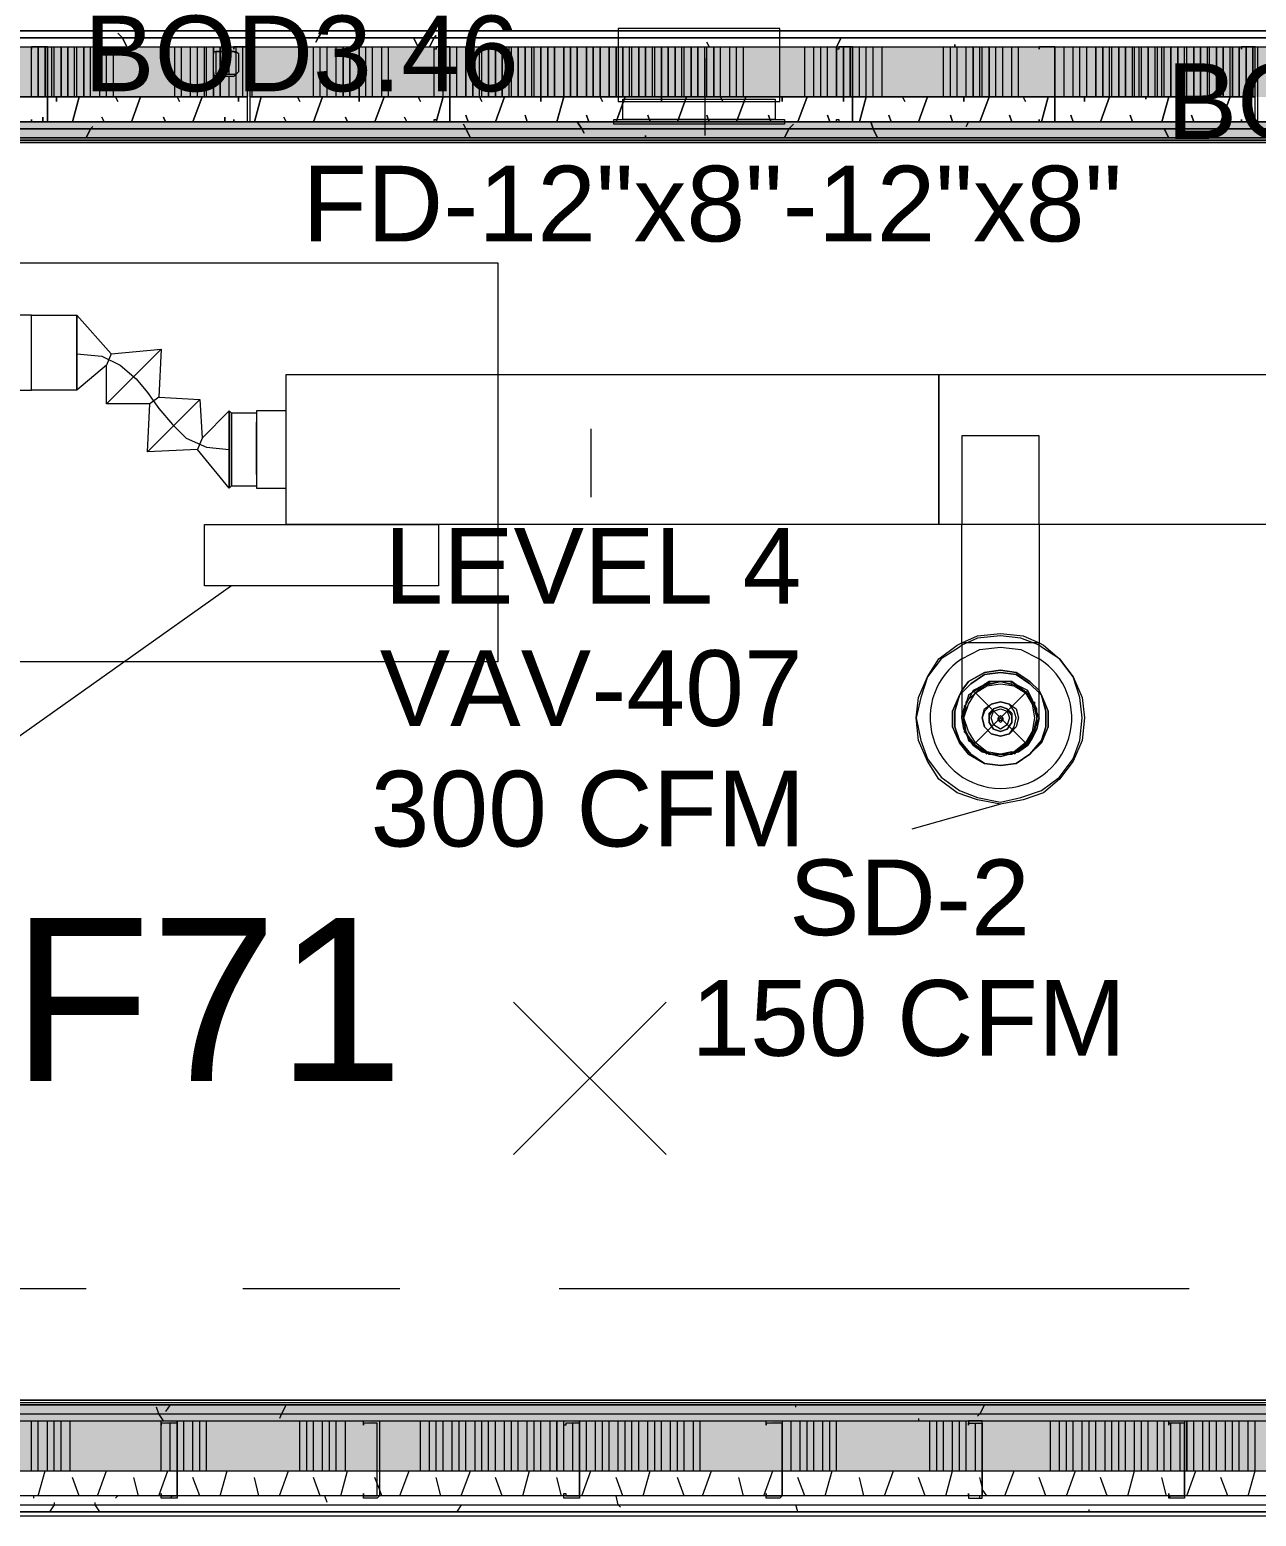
# Model space of a CAD drawing. Header units: metres. Extents: x 98 to 337, y -7 to 53.
# Drawn here: x 108.844 to 111.314, y 25.392 to 28.386 of the extents above; entities that cross this region are included whole.
import ezdxf

# ---------------------------------------------------------------- set-up
doc = ezdxf.new("R2010")
doc.units = ezdxf.units.M
doc.layers.add('HVAC - Ductos', color=5, linetype='Continuous', lineweight=0)
doc.layers.add('PDF_Text', color=7, linetype='Continuous', lineweight=0)
doc.layers.add('PDF_Geometry', color=7, linetype='Continuous', lineweight=0, true_color=0xaaaaaa)
doc.layers.add('PDF_Solid Fills', color=7, linetype='Continuous', lineweight=0, true_color=0xffffff)
doc.styles.add('PDF Arial-BoldMT-Identity-H', font='arial.ttf')
doc.styles.add('PDF Helvetica', font='')
doc.styles.get('PDF Helvetica').set_extended_font_data('Helvetica')

msp = doc.modelspace()

# ---------------------------------------------------------------- hatches: boundary and pattern name
at = {"layer": 'PDF_Solid Fills', "lineweight": 0, "transparency": 33554559}
for points in [[(107.1932, 28.2508), (115.2707, 28.2508), (115.2707, 28.3516), (107.1932, 28.3516)], [(107.1932, 28.2508), (115.2707, 28.2508), (115.2707, 28.3516), (107.1932, 28.3516)], [(111.5733, 25.5843), (111.5458, 25.5797), (111.5458, 25.5843), (110.3546, 25.5843), (110.3271, 25.5797), (110.3271, 25.5843), (109.9514, 25.5843), (109.9239, 25.5797), (109.9239, 25.5843), (109.5436, 25.5843), (109.5162, 25.5797), (109.5162, 25.5843), (109.1405, 25.5843), (109.1084, 25.5797), (109.1084, 25.5843), (108.3204, 25.5843), (108.2974, 25.5797), (108.2974, 25.5843), (107.9217, 25.5843), (107.8942, 25.5797), (107.8942, 25.5843), (107.184, 25.5843), (107.184, 25.4835), (112.3156, 25.4835), (112.3156, 25.5477), (112.2514, 25.5523), (112.3247, 25.5523), (112.3247, 25.4835), (113.3144, 25.4835), (113.3144, 25.5523), (113.3831, 25.5523), (113.319, 25.5477), (113.319, 25.4835), (115.2204, 25.4835), (115.2204, 25.5843), (113.1311, 25.5843), (113.1036, 25.5797), (113.1036, 25.5843), (112.7279, 25.5843), (112.6958, 25.5797), (112.6958, 25.5843)]]:
    msp.add_hatch(color=256, dxfattribs=at).paths.add_polyline_path(points)
h = msp.add_hatch(color=256, dxfattribs=at)
h.paths.add_polyline_path([(109.2183, 28.2967), (109.255, 28.2921), (109.255, 28.2967)])
h.paths.add_polyline_path([(109.2137, 28.3013), (109.2183, 28.3379), (109.2137, 28.3379)])
h.paths.add_polyline_path([(109.2596, 28.3013), (109.2641, 28.3375), (109.2641, 28.3379), (109.2596, 28.3379)])
h = msp.add_hatch(color=256, dxfattribs=at)
h.paths.add_polyline_path([(107.065, 28.1684), (107.065, 28.1867), (107.0283, 28.1867), (107.0283, 28.1684)])
h.paths.add_polyline_path([(107.2482, 28.1867), (107.2482, 28.1684), (115.1012, 28.1684), (115.1012, 28.1867)])
h = msp.add_hatch(color=256, dxfattribs=at)
h.paths.add_polyline_path([(107.0787, 28.1867), (107.0787, 28.2004), (107.042, 28.2004), (107.042, 28.1867)])
h.paths.add_polyline_path([(107.2344, 28.1867), (115.1196, 28.1867), (115.1196, 28.2004), (107.2344, 28.2004)])
h = msp.add_hatch(color=256, dxfattribs=at)
h.paths.add_polyline_path([(114.2261, 25.5981), (114.2261, 25.6164), (107.2482, 25.6164), (107.2482, 25.5981)])
h.paths.add_polyline_path([(114.3682, 25.5981), (115.1012, 25.5981), (115.1012, 25.6164), (114.3682, 25.6164)])
h = msp.add_hatch(color=256, dxfattribs=at)
h.paths.add_polyline_path([(114.2399, 25.5843), (114.2399, 25.5981), (107.2344, 25.5981), (107.2344, 25.5843)])
h.paths.add_polyline_path([(114.3682, 25.5981), (114.3682, 25.5843), (115.1195, 25.5843), (115.1195, 25.5981)])

# ---------------------------------------------------------------- linework, layer by layer
at = {"layer": 'HVAC - Ductos', "lineweight": 0}
for points in [[(109.0076, 27.7331), (109.1084, 27.7423), (108.9984, 27.6323), (108.9984, 27.7102), (108.9388, 27.6598), (108.8472, 27.6598), (108.8472, 27.669), (108.8472, 27.6827), (108.8472, 27.6964), (108.8472, 27.7148), (108.8472, 27.7331), (108.8472, 27.7561), (108.8472, 27.7743), (108.8472, 27.7881), (108.8472, 27.8018), (108.8472, 27.8064), (108.8472, 27.811), (108.7464, 27.811)], [(108.7464, 27.6598), (108.8472, 27.6598), (108.8472, 27.669), (108.8472, 27.6827), (108.8472, 27.6964), (108.8472, 27.7148), (108.8472, 27.7331), (108.8472, 27.7561), (108.8472, 27.7743), (108.8472, 27.7881), (108.8472, 27.8018), (108.8472, 27.8064), (108.8472, 27.811), (108.9388, 27.811), (109.0076, 27.7331), (108.9984, 27.7102)], [(108.9388, 27.7331), (108.9893, 27.7285), (109.0259, 27.7102), (109.058, 27.6827), (109.0809, 27.6552), (109.1038, 27.6232), (109.1313, 27.5911), (109.1588, 27.5636), (109.2, 27.5453), (109.2458, 27.5407)], [(109.1038, 27.646), (109.1863, 27.6415), (109.0809, 27.5361), (109.0855, 27.6323), (108.9984, 27.6323), (109.1084, 27.7423), (109.1038, 27.646), (109.0855, 27.6323)], [(109.1909, 27.5636), (109.2458, 27.6186), (109.2458, 27.4628), (109.1817, 27.5407), (109.0809, 27.5361), (109.1863, 27.6415), (109.1909, 27.5636), (109.1817, 27.5407)], [(109.3604, 27.6186), (109.3008, 27.6186), (109.3008, 27.614), (109.2504, 27.614), (109.2458, 27.6186), (109.2458, 27.6094), (109.2458, 27.5956), (109.2458, 27.5682), (109.2458, 27.5407), (109.2458, 27.5132), (109.2458, 27.4857), (109.2458, 27.472), (109.2458, 27.4628), (109.2458, 27.472), (109.2458, 27.4857), (109.2458, 27.5132), (109.2458, 27.5407), (109.2458, 27.5682), (109.2458, 27.5956), (109.2458, 27.6094), (109.2458, 27.6186)], [(109.2458, 27.4628), (109.2504, 27.4674), (109.2504, 27.472), (109.2504, 27.4903), (109.2504, 27.5132), (109.2504, 27.5407), (109.2504, 27.5682), (109.2504, 27.5956), (109.2504, 27.6094), (109.2504, 27.614), (109.2504, 27.6094), (109.2504, 27.5956), (109.2504, 27.5682), (109.2504, 27.5407), (109.2504, 27.5132), (109.2504, 27.4903), (109.2504, 27.472), (109.2504, 27.4674), (109.3008, 27.4674)], [(109.3008, 27.6186), (109.3008, 27.614), (109.3008, 27.6048), (109.3008, 27.5956), (109.3008, 27.5774), (109.3008, 27.559), (109.3008, 27.5407), (109.3008, 27.5224), (109.3008, 27.504), (109.3008, 27.4857), (109.3008, 27.4766), (109.3008, 27.4674), (109.3008, 27.4628), (109.3604, 27.4628), (109.3604, 27.4674), (109.3604, 27.4766), (109.3604, 27.4857), (109.3604, 27.504), (109.3604, 27.5224), (109.3604, 27.5407), (109.3604, 27.559), (109.3604, 27.5728), (109.3604, 27.5865), (109.3604, 27.6002), (109.3604, 27.6094), (109.3604, 27.614)], [(109.3008, 27.4903), (109.3008, 27.504), (109.3008, 27.5224), (109.3008, 27.5407), (109.3008, 27.559), (109.3008, 27.5774), (109.3008, 27.5956)], [(110.8769, 27.3895), (110.8769, 27.5682), (110.8723, 27.5682), (110.8631, 27.5682), (110.854, 27.5682), (110.8357, 27.5682), (110.8173, 27.5682), (110.799, 27.5682), (110.7807, 27.5682), (110.7624, 27.5682), (110.7441, 27.5682), (110.7349, 27.5682), (110.7257, 27.5682), (110.7211, 27.5682), (110.7211, 27.3895)], [(110.8769, 27.3895), (110.8769, 27.1512), (110.8861, 27.1466), (110.9181, 27.1192), (110.9456, 27.0825), (110.9639, 27.0413), (110.9685, 27), (110.9639, 26.9542), (110.9456, 26.913), (110.9181, 26.8763), (110.8861, 26.8489), (110.8449, 26.8351), (110.799, 26.8259), (110.7532, 26.8351), (110.712, 26.8489), (110.6753, 26.8763), (110.6524, 26.913), (110.6341, 26.9542), (110.6295, 27), (110.6341, 27.0413), (110.6524, 27.0825), (110.6753, 27.1192), (110.712, 27.1466), (110.7211, 27.1512), (110.7211, 27.3895)], [(110.7211, 27.1512), (110.7532, 27.165), (110.799, 27.1696), (110.8449, 27.165), (110.8769, 27.1512)], [(110.8769, 27.1466), (110.8403, 27.1604), (110.799, 27.165), (110.7532, 27.1604), (110.7211, 27.1466)], [(110.7211, 27.1466), (110.7166, 27.1421), (110.6799, 27.1192), (110.6524, 27.0825), (110.6387, 27.0413), (110.6295, 27), (110.6387, 26.9542), (110.6524, 26.9176), (110.6799, 26.8809), (110.7166, 26.8534), (110.7532, 26.8397), (110.799, 26.8305), (110.8403, 26.8397), (110.8815, 26.8534), (110.9181, 26.8809), (110.9456, 26.9176), (110.9593, 26.9542), (110.9639, 27), (110.9593, 27.0413), (110.9456, 27.0825), (110.9181, 27.1192), (110.8815, 27.1421), (110.8769, 27.1466)], [(110.8769, 27.1512), (110.8723, 27.1512), (110.8631, 27.1512), (110.854, 27.1512), (110.8357, 27.1512), (110.8173, 27.1512), (110.799, 27.1512), (110.7807, 27.1512), (110.7624, 27.1512), (110.7441, 27.1512), (110.7349, 27.1512), (110.7257, 27.1512), (110.7211, 27.1512), (110.7211, 27.11), (110.7211, 27.0688), (110.7211, 27.0367), (110.7211, 27.0138), (110.7211, 27), (110.7211, 27.0046), (110.7211, 27), (110.7257, 26.9771), (110.7349, 26.9588), (110.7441, 26.9451), (110.7624, 26.9314), (110.7807, 26.9268), (110.799, 26.9222), (110.8173, 26.9268), (110.8357, 26.9314), (110.854, 26.9451), (110.8631, 26.9588), (110.8723, 26.9771), (110.8769, 27), (110.8723, 27.0046), (110.8769, 27), (110.8723, 26.9771), (110.8631, 26.9588), (110.854, 26.9451), (110.8357, 26.9314), (110.8173, 26.9268), (110.799, 26.9222), (110.7807, 26.9268), (110.7624, 26.9314), (110.7441, 26.9451), (110.7349, 26.9588), (110.7257, 26.9771), (110.7211, 27)], [(110.8769, 27), (110.8769, 27.0046), (110.8769, 27.023), (110.8769, 27.055), (110.8769, 27.0917), (110.8769, 27.1329), (110.8769, 27.1512), (110.8723, 27.1512), (110.8631, 27.1512), (110.854, 27.1512), (110.8357, 27.1512), (110.8173, 27.1512), (110.799, 27.1512), (110.7807, 27.1512), (110.7624, 27.1512), (110.7441, 27.1512), (110.7349, 27.1512), (110.7257, 27.1512), (110.7211, 27.1512)], [(110.7211, 27.1192), (110.7578, 27.1375), (110.799, 27.1421), (110.8403, 27.1375), (110.8769, 27.1192)], [(110.8723, 27.0046), (110.8723, 27.0184), (110.8631, 27.0367), (110.854, 27.055), (110.8357, 27.0642), (110.8173, 27.0734), (110.799, 27.0734), (110.7807, 27.0734), (110.7624, 27.0642), (110.7441, 27.055), (110.7349, 27.0367), (110.7257, 27.0184), (110.7211, 27.0046)], [(110.7669, 27.0688), (110.7715, 27.0688), (110.799, 27.0734), (110.8219, 27.0688)], [(110.8265, 27.0688), (110.8311, 27.0688)], [(110.7257, 27.023), (110.7303, 27.0276), (110.7303, 27.0321), (110.7486, 27.0504), (110.7669, 27.0642)], [(110.7441, 27.055), (110.854, 26.9451)], [(110.854, 27.055), (110.7441, 26.9451)], [(110.8311, 27.0642), (110.8494, 27.0504), (110.8631, 27.0321)], [(110.7303, 26.9726), (110.7257, 27), (110.7303, 27.023)], [(110.8677, 27.0321), (110.8677, 27.0276), (110.8677, 27.023), (110.8723, 27), (110.8677, 26.9726)], [(110.7303, 26.968), (110.7257, 26.9726)], [(110.7669, 26.9314), (110.7486, 26.9451), (110.7303, 26.968)], [(110.8631, 26.968), (110.8494, 26.9451), (110.8311, 26.9314)], [(110.8677, 26.9726), (110.8677, 26.968)], [(110.7715, 26.9268), (110.7669, 26.9314)], [(110.8219, 26.9314), (110.799, 26.9268), (110.7715, 26.9314)], [(110.8311, 26.9314), (110.8265, 26.9268)], [(110.799, 26.8259), (110.6204, 26.7755)]]:
    msp.add_lwpolyline(points, dxfattribs=at)
for points in [[(108.9388, 27.811), (108.9388, 27.8064), (108.9388, 27.8018), (108.9388, 27.7881), (108.9388, 27.7743), (108.9388, 27.7561), (108.9388, 27.7331), (108.9388, 27.7148), (108.9388, 27.6964), (108.9388, 27.6827), (108.9388, 27.669), (108.9388, 27.6598), (108.9388, 27.669), (108.9388, 27.6827), (108.9388, 27.6964), (108.9388, 27.7148), (108.9388, 27.7331), (108.9388, 27.7561), (108.9388, 27.7743), (108.9388, 27.7881), (108.9388, 27.8018), (108.9388, 27.8064)], [(108.9388, 27.6598), (108.9388, 27.811)], [(109.3604, 27.6919), (110.6753, 27.6919), (110.6753, 27.3895), (109.3604, 27.3895)], [(110.6753, 27.6919), (112.0407, 27.6919), (112.0407, 27.3895), (110.6753, 27.3895)], [(109.2504, 27.614), (109.2504, 27.6048), (109.2504, 27.5956), (109.2504, 27.5774), (109.2504, 27.559), (109.2504, 27.5407), (109.2504, 27.5224), (109.2504, 27.504), (109.2504, 27.4903), (109.2504, 27.4766), (109.2504, 27.4674), (109.2504, 27.4766), (109.2504, 27.4903), (109.2504, 27.504), (109.2504, 27.5224), (109.2504, 27.5407), (109.2504, 27.559), (109.2504, 27.5774), (109.2504, 27.5956), (109.2504, 27.6048)], [(109.1955, 27.2658), (109.1955, 27.3895), (109.6673, 27.3895), (109.6673, 27.2658)], [(110.7349, 27.0734), (110.7669, 27.0917), (110.799, 27.0962), (110.8311, 27.0917), (110.8586, 27.0734), (110.8769, 27.055), (110.8586, 27.0734), (110.8311, 27.0917), (110.799, 27.0962), (110.7669, 27.0917), (110.7349, 27.0734), (110.7211, 27.055)], [(110.799, 27.0917), (110.7669, 27.0871), (110.7395, 27.0688), (110.7211, 27.0504), (110.7395, 27.0688), (110.7669, 27.0871), (110.799, 27.0917), (110.8311, 27.0871)], [(110.8586, 27.0458), (110.8219, 27.0734), (110.7761, 27.0734), (110.7349, 27.0458), (110.7211, 27), (110.7349, 26.9542), (110.7761, 26.9268), (110.8219, 26.9268), (110.8586, 26.9542), (110.8769, 27)], [(110.8173, 27.0688), (110.8357, 27.0642), (110.8494, 27.0504), (110.8631, 27.0367), (110.8677, 27.0184), (110.8723, 27), (110.8677, 26.9817), (110.8631, 26.9634), (110.8494, 26.9451), (110.8357, 26.9359), (110.8173, 26.9268), (110.799, 26.9268), (110.7807, 26.9268), (110.7624, 26.9359), (110.7486, 26.9451), (110.7349, 26.9634), (110.7257, 26.9817), (110.7257, 27), (110.7257, 27.0184), (110.7349, 27.0367), (110.7486, 27.0504), (110.7624, 27.0642), (110.7807, 27.0688), (110.799, 27.0734)], [(110.7715, 26.9314), (110.7486, 26.9496), (110.7349, 26.9726), (110.7257, 27), (110.7349, 27.0276), (110.7486, 27.0504), (110.7715, 27.0642), (110.799, 27.0688), (110.8265, 27.0642), (110.8494, 27.0504), (110.8631, 27.0276), (110.8677, 27), (110.8631, 26.9726), (110.8494, 26.9496), (110.8265, 26.9314), (110.799, 26.9268)], [(110.8586, 27.0688), (110.8311, 27.0871), (110.8586, 27.0688), (110.8769, 27.0504)], [(110.7211, 27.055), (110.7166, 27.0458), (110.7028, 27.0138), (110.7028, 26.9817), (110.7166, 26.9496), (110.7349, 26.9268), (110.7669, 26.9084), (110.799, 26.9038), (110.8311, 26.9084), (110.8586, 26.9268), (110.8815, 26.9496), (110.8953, 26.9817), (110.8953, 27.0138), (110.8815, 27.0458), (110.8769, 27.055), (110.8815, 27.0458), (110.8953, 27.0138), (110.8953, 26.9817), (110.8815, 26.9496), (110.8586, 26.9268), (110.8311, 26.9084), (110.799, 26.9038), (110.7669, 26.9084), (110.7395, 26.9268), (110.7166, 26.9542), (110.7074, 26.9817), (110.7074, 27.0138), (110.7166, 27.0458), (110.7211, 27.0504), (110.7166, 27.0458), (110.7074, 27.0138), (110.7074, 26.9817), (110.7166, 26.9542), (110.7395, 26.9268), (110.7669, 26.9084), (110.799, 26.9038), (110.8311, 26.9084), (110.8586, 26.9268), (110.8815, 26.9542), (110.8907, 26.9817), (110.8907, 27.0138), (110.8815, 27.0458), (110.8769, 27.0504), (110.8815, 27.0458), (110.8907, 27.0138), (110.8907, 26.9817), (110.8815, 26.9542), (110.8586, 26.9268), (110.8311, 26.9084), (110.799, 26.9038), (110.7669, 26.9084), (110.7349, 26.9268), (110.7166, 26.9496), (110.7028, 26.9817), (110.7028, 27.0138), (110.7166, 27.0458)], [(110.7807, 26.968), (110.799, 26.9634), (110.7807, 26.968), (110.7669, 26.9817), (110.7624, 27), (110.7669, 27.0184), (110.7807, 27.0276), (110.799, 27.0321), (110.7807, 27.0276), (110.7669, 27.0138), (110.7624, 27), (110.7669, 26.9817)], [(110.7853, 26.9771), (110.799, 26.9726), (110.7853, 26.9771), (110.7761, 26.9909), (110.7761, 27.0092), (110.7853, 27.0184), (110.799, 27.023), (110.7853, 27.0184), (110.7761, 27.0046), (110.7761, 26.9909)], [(110.7853, 26.9863), (110.7807, 27), (110.7853, 27.0138), (110.799, 27.0184), (110.8127, 27.0138), (110.8173, 27), (110.8127, 26.9863), (110.799, 26.9771)], [(110.8173, 27.0276), (110.799, 27.0321), (110.8173, 27.0276), (110.8311, 27.0184), (110.8357, 27), (110.8311, 26.9817), (110.8173, 26.968), (110.799, 26.9634), (110.8173, 26.968), (110.8265, 26.9817), (110.8311, 27), (110.8265, 27.0138)], [(110.8127, 27.0184), (110.799, 27.023), (110.8127, 27.0184), (110.8219, 27.0092), (110.8219, 26.9909), (110.8127, 26.9771), (110.799, 26.9726), (110.8127, 26.9771), (110.8219, 26.9909), (110.8219, 27.0046)], [(110.8036, 26.9954), (110.8036, 27), (110.799, 27.0046), (110.8036, 27), (110.8036, 26.9954), (110.799, 26.9909), (110.7945, 26.9954), (110.7945, 27), (110.799, 27.0046), (110.7945, 27), (110.7945, 26.9954), (110.799, 26.9954)]]:
    msp.add_lwpolyline(points, close=True, dxfattribs=at)
msp.add_lwpolyline([(110.7211, 27.1192, 0.740161), (110.799, 26.858, 0.758172), (110.8769, 27.1192)], format="xyb", dxfattribs=at)
at = {"layer": 'PDF_Geometry', "lineweight": 0}
for points in [[(119.6967, 35.6045), (117.7174, 35.6045), (116.8331, 35.6045), (108.8472, 35.6045), (108.8472, 35.3846), (116.8331, 35.3846), (117.5021, 35.3846), (117.5021, 34.7477), (117.5021, 33.5381), (115.8985, 33.5381), (115.8985, 33.3182), (115.8985, 29.9873), (115.8985, 29.772), (117.5021, 29.772), (117.5021, 28.3837), (115.3029, 28.3837), (107.2253, 28.3837), (107.2253, 33.2082), (107.0099, 33.2082), (107.0099, 32.8188), (107.0099, 32.7272), (107.0099, 30.7341)], [(107.1428, 28.4753), (107.1428, 28.2508), (107.1932, 28.2508), (107.1932, 33.2082), (107.1932, 28.3516), (107.1932, 28.2508), (107.1932, 28.3516), (115.2707, 28.3516)], [(107.2116, 33.2082), (107.2116, 28.37), (107.2253, 28.37), (115.2707, 28.37), (115.2845, 28.37)], [(107.0283, 32.7272), (107.0283, 28.2004), (107.0283, 28.1867), (107.042, 28.1867), (107.065, 28.1867), (107.065, 28.1684), (107.065, 25.6164), (107.065, 25.4331), (107.065, 25.4148), (115.2707, 25.4148), (115.2845, 25.4148)], [(107.0099, 30.6471), (107.0099, 28.1684), (107.0466, 28.1684), (107.0466, 25.6164), (107.0466, 25.401), (115.3029, 25.401), (116.8056, 25.401), (117.7174, 25.401), (119.6967, 25.401)], [(115.2707, 28.3837), (107.2253, 28.3837), (107.2436, 28.3837), (107.2253, 28.3837), (107.2253, 28.3975), (107.2528, 28.3975), (107.2253, 28.3975), (107.2528, 28.3975), (107.2253, 28.3975), (107.2528, 28.3975), (107.2253, 28.3975), (107.2528, 28.3975), (107.2253, 28.3975), (107.2528, 28.3975), (107.2253, 28.3975), (107.2528, 28.3975), (107.2253, 28.3975), (107.2253, 28.3837)], [(115.3029, 28.3837), (107.2253, 28.3837), (115.3029, 28.3837)], [(115.3029, 28.3837), (107.4589, 28.3837), (115.3029, 28.3837)], [(109.2825, 28.2508), (108.8793, 28.2508), (108.0683, 28.2508), (107.6605, 28.2508), (107.4131, 28.2508), (107.1932, 28.2508), (107.1932, 28.3516), (107.2116, 28.3516), (107.2253, 28.3516), (115.2707, 28.3516), (115.2845, 28.3516)], [(108.8472, 28.2508), (108.8472, 28.3516)], [(108.8884, 28.2508), (108.8884, 28.3516)], [(108.893, 28.2508), (108.893, 28.3516)], [(108.9342, 28.2508), (108.9342, 28.3516)], [(108.9388, 28.2508), (108.9388, 28.3516)], [(108.9664, 28.2508), (108.9664, 28.3516)], [(108.9847, 28.2508), (108.9847, 28.3516)], [(108.9984, 28.2508), (108.9984, 28.3516)], [(109.0122, 28.2508), (109.0122, 28.3516)], [(109.1359, 28.2508), (109.1359, 28.3516)], [(109.1496, 28.2508), (109.1496, 28.3516)], [(109.1679, 28.2508), (109.1679, 28.3516)], [(109.1817, 28.2508), (109.1817, 28.3516)], [(109.1955, 28.2508), (109.1955, 28.3516)], [(109.2, 28.2508), (109.2, 28.3516)], [(109.2458, 28.2967), (109.2458, 28.3425), (109.2458, 28.3516)], [(109.2596, 28.2508), (109.2596, 28.3516)], [(109.2733, 28.2508), (109.2733, 28.3516)], [(109.2916, 28.2508), (109.2916, 28.3516)], [(109.4154, 28.2508), (109.4154, 28.3516)], [(109.4291, 28.2508), (109.4291, 28.3516)], [(109.4428, 28.2508), (109.4428, 28.3516)], [(109.4612, 28.2508), (109.4612, 28.3516)], [(109.5207, 28.2508), (109.5207, 28.3516)], [(109.5345, 28.2508), (109.5345, 28.3516)], [(109.5528, 28.2508), (109.5528, 28.3516)], [(109.5666, 28.2508), (109.5666, 28.3516)], [(109.6582, 28.2508), (109.6582, 28.3516)], [(109.6765, 28.2508), (109.6765, 28.3516)], [(109.6903, 28.2508), (109.6903, 28.3516)], [(109.704, 28.2508), (109.704, 28.3516)], [(109.7498, 28.2508), (109.7498, 28.3516)], [(109.7544, 28.2508), (109.7544, 28.3516)], [(109.8094, 28.2508), (109.8094, 28.3516)], [(109.814, 28.2508), (109.814, 28.3516)], [(109.8551, 28.2508), (109.8551, 28.3516)], [(109.8597, 28.2508), (109.8597, 28.3516)], [(109.9331, 28.2508), (109.9331, 28.3516)], [(109.9926, 28.2508), (109.9926, 28.3516)], [(110.0522, 28.2508), (110.0522, 28.3516)], [(110.0568, 28.2508), (110.0568, 28.3516)], [(110.098, 28.2508), (110.098, 28.3516)], [(110.1026, 28.2508), (110.1026, 28.3516)], [(110.1576, 28.2508), (110.1576, 28.3516)], [(110.1622, 28.2508), (110.1622, 28.3516)], [(110.2034, 28.2508), (110.2034, 28.3516)], [(110.2034, 28.3287), (110.2034, 28.173)], [(110.208, 28.2508), (110.208, 28.3516)], [(110.2355, 28.2508), (110.2355, 28.3516)], [(110.2538, 28.2508), (110.2538, 28.3516)], [(110.2675, 28.2508), (110.2675, 28.3516)], [(110.2813, 28.2508), (110.2813, 28.3516)], [(110.4049, 28.2508), (110.4049, 28.3516)], [(110.4233, 28.2508), (110.4233, 28.3516)], [(110.4371, 28.2508), (110.4371, 28.3516)], [(110.4508, 28.2508), (110.4508, 28.3516)], [(110.515, 28.2508), (110.515, 28.3516)], [(110.5287, 28.2508), (110.5287, 28.3516)], [(110.5424, 28.2508), (110.5424, 28.3516)], [(110.5608, 28.2508), (110.5608, 28.3516)], [(110.6844, 28.2508), (110.6844, 28.3516)], [(110.6982, 28.2508), (110.6982, 28.3516)], [(110.712, 28.2508), (110.712, 28.3516)], [(110.7303, 28.2508), (110.7303, 28.3516)], [(110.7578, 28.2508), (110.7578, 28.3516)], [(110.7624, 28.2508), (110.7624, 28.3516)], [(110.7899, 28.2508), (110.7899, 28.3516)], [(110.8036, 28.2508), (110.8036, 28.3516)], [(110.8219, 28.2508), (110.8219, 28.3516)], [(110.8357, 28.2508), (110.8357, 28.3516)], [(110.9273, 28.2508), (110.9273, 28.3516)], [(110.9456, 28.2508), (110.9456, 28.3516)], [(110.9593, 28.2508), (110.9593, 28.3516)], [(110.9731, 28.2508), (110.9731, 28.3516)], [(111.019, 28.2508), (111.019, 28.3516)], [(111.0235, 28.2508), (111.0235, 28.3516)], [(111.0648, 28.2508), (111.0648, 28.3516)], [(111.0694, 28.2508), (111.0694, 28.3516)], [(111.0785, 28.2508), (111.0785, 28.3516)], [(111.0831, 28.2508), (111.0831, 28.3516)], [(111.1106, 28.2508), (111.1106, 28.3516)], [(111.1152, 28.2508), (111.1152, 28.3516)], [(111.1243, 28.2508), (111.1243, 28.3516)], [(111.1289, 28.2508), (111.1289, 28.3516)], [(111.1702, 28.2508), (111.1702, 28.3516)], [(111.1747, 28.2508), (111.1747, 28.3516)], [(111.2022, 28.2508), (111.2022, 28.3516)], [(111.216, 28.2508), (111.216, 28.3516)], [(111.2205, 28.2508), (111.2205, 28.3516)], [(111.2618, 28.2508), (111.2618, 28.3516)], [(110.5012, 28.3105), (110.5012, 28.315)], [(109.2458, 28.2508), (109.2458, 28.2921)], [(114.1574, 28.2508), (115.2204, 28.2508), (115.2204, 28.2004), (107.1428, 28.2004), (107.1428, 28.2508), (107.4131, 28.2508), (107.6605, 28.2508), (108.0683, 28.2508), (108.8793, 28.2508), (109.2825, 28.2508), (108.8793, 28.2508), (108.0683, 28.2508), (107.6605, 28.2508), (107.4131, 28.2508), (107.2253, 28.2508), (107.1932, 28.2508), (107.1428, 28.2508), (107.1428, 28.2004)], [(109.2871, 28.2508), (109.6903, 28.2508), (110.5012, 28.2508), (110.909, 28.2508), (111.3122, 28.2508)], [(108.7327, 25.4835), (108.3295, 25.4835), (107.9217, 25.4835), (107.5185, 25.4835), (107.184, 25.4835), (107.0833, 25.4835), (107.184, 25.4835), (107.184, 25.5843), (107.2344, 25.5843), (107.2344, 25.5981), (107.2344, 25.6164), (107.2344, 28.1684), (107.2344, 28.1867), (107.2344, 28.2004), (115.1196, 28.2004)], [(110.3363, 28.1958), (110.0476, 28.1958)], [(110.8907, 28.2004), (110.8953, 28.2004)], [(107.0099, 28.1684), (115.0875, 28.1684), (107.0099, 28.1684)], [(113.3235, 25.6164), (112.311, 25.6164), (107.2666, 25.6164), (112.311, 25.6164), (112.311, 25.6209), (112.311, 25.6164), (107.2666, 25.6164), (107.2666, 28.1684), (107.2666, 25.6209), (107.2666, 25.6164), (107.2666, 28.1638), (107.2666, 25.6164), (107.2666, 25.6209), (107.2666, 28.1684), (107.2666, 25.6164), (107.2666, 28.1684), (115.0829, 28.1684), (107.2666, 28.1684), (115.0875, 28.1684), (107.262, 28.1684), (107.262, 25.6164), (114.2124, 25.6164)], [(115.0875, 28.1684), (107.2666, 28.1684), (107.2666, 25.6164), (107.2711, 25.6209), (107.2711, 25.6255), (107.2757, 25.6255), (107.2757, 28.1592), (107.2757, 25.6255), (112.311, 25.6255), (112.311, 25.6209), (112.311, 25.6255), (107.2757, 25.6255), (107.2711, 25.6255), (107.2711, 25.6209), (107.2666, 25.6164), (107.2666, 25.6209), (112.311, 25.6209)], [(114.2078, 27.0413), (114.2078, 27.2108), (114.2078, 27.2245), (114.2124, 27.2245), (115.0875, 27.2245), (115.0875, 28.1684), (115.0875, 27.2291), (115.0875, 28.1684), (115.0829, 28.1684), (115.0829, 28.1638), (115.0783, 28.1592), (115.0738, 28.1592), (115.0738, 27.2337), (115.0738, 28.1592), (107.2757, 28.1592), (115.0738, 28.1592), (115.0783, 28.1592), (115.0829, 28.1638), (115.0829, 28.1684), (115.0875, 28.1684), (115.0875, 27.2245), (114.2078, 27.2245), (114.2078, 27.2108), (114.2124, 27.2108)], [(115.0738, 28.1592), (107.2757, 28.1592), (115.0738, 28.1592)], [(115.0738, 28.1592), (115.0783, 28.1592), (115.0829, 28.1638), (115.0829, 28.1684), (115.0875, 28.1684), (107.3536, 28.1684), (115.0875, 28.1684), (115.0875, 27.2245), (114.2078, 27.2245), (114.2078, 25.6164), (114.2078, 27.2291), (114.2078, 25.6164)], [(107.184, 25.5843), (107.2344, 25.5843), (114.2399, 25.5843), (114.2903, 25.5843), (114.2903, 25.6118), (114.2903, 25.6164), (114.2903, 25.8546), (114.2903, 26.464), (114.2903, 26.661)], [(108.9572, 25.85), (107.688, 25.85)], [(109.5894, 25.85), (109.2733, 25.85)], [(111.1793, 25.85), (109.9102, 25.85)], [(112.311, 25.401), (112.311, 25.3919), (107.0466, 25.3919), (107.0466, 25.401), (107.0466, 25.4148), (107.0466, 25.6164), (107.0466, 25.4148)], [(113.3144, 25.4331), (107.0787, 25.4331), (107.0787, 25.4835), (107.0787, 25.5843), (107.0787, 25.4835)], [(108.8472, 25.4835), (108.8472, 25.5843)], [(108.861, 25.4835), (108.861, 25.5843)], [(108.8793, 25.4835), (108.8793, 25.5843)], [(108.893, 25.4835), (108.893, 25.5843)], [(108.9068, 25.4835), (108.9068, 25.5843)], [(108.9251, 25.4835), (108.9251, 25.5843)], [(109.1084, 25.4835), (109.1084, 25.5843)], [(109.1267, 25.4835), (109.1267, 25.5797)], [(109.1405, 25.4835), (109.1405, 25.5843)], [(109.1542, 25.4835), (109.1542, 25.5843)], [(109.1725, 25.4835), (109.1725, 25.5843)], [(109.1863, 25.4835), (109.1863, 25.5843)], [(109.2, 25.4835), (109.2, 25.5843)], [(109.3878, 25.4835), (109.3878, 25.5843)], [(109.4016, 25.4835), (109.4016, 25.5843)], [(109.4154, 25.4835), (109.4154, 25.5843)], [(109.4337, 25.4835), (109.4337, 25.5843)], [(109.4474, 25.4835), (109.4474, 25.5843)], [(109.4612, 25.4835), (109.4612, 25.5843)], [(109.4795, 25.4835), (109.4795, 25.5843)], [(109.6307, 25.4835), (109.6307, 25.5843)], [(109.649, 25.4835), (109.649, 25.5843)], [(109.6627, 25.4835), (109.6627, 25.5843)], [(109.6765, 25.4835), (109.6765, 25.5843)], [(109.6949, 25.4835), (109.6949, 25.5843)], [(109.7086, 25.4835), (109.7086, 25.5843)], [(109.7223, 25.4835), (109.7223, 25.5843)], [(109.7407, 25.4835), (109.7407, 25.5843)], [(109.7544, 25.4835), (109.7544, 25.5843)], [(109.7681, 25.4835), (109.7681, 25.5843)], [(109.7819, 25.4835), (109.7819, 25.5843)], [(109.8002, 25.4835), (109.8002, 25.5843)], [(109.814, 25.4835), (109.814, 25.5843)], [(109.8277, 25.4835), (109.8277, 25.5843)], [(109.846, 25.4835), (109.846, 25.5843)], [(109.8597, 25.4835), (109.8597, 25.5843)], [(109.8735, 25.4835), (109.8735, 25.5843)], [(109.8918, 25.4835), (109.8918, 25.5843)], [(109.9194, 25.4835), (109.9194, 25.5843)], [(109.9377, 25.4835), (109.9377, 25.5797)], [(109.9514, 25.4835), (109.9514, 25.5843)], [(109.9652, 25.4835), (109.9652, 25.5843)], [(109.9835, 25.4835), (109.9835, 25.5843)], [(109.9972, 25.4835), (109.9972, 25.5843)], [(110.011, 25.4835), (110.011, 25.5843)], [(110.0293, 25.4835), (110.0293, 25.5843)], [(110.043, 25.4835), (110.043, 25.5843)], [(110.0568, 25.4835), (110.0568, 25.5843)], [(110.0705, 25.4835), (110.0705, 25.5843)], [(110.0889, 25.4835), (110.0889, 25.5843)], [(110.1026, 25.4835), (110.1026, 25.5843)], [(110.1164, 25.4835), (110.1164, 25.5843)], [(110.1346, 25.4835), (110.1346, 25.5843)], [(110.1484, 25.4835), (110.1484, 25.5843)], [(110.1622, 25.4835), (110.1622, 25.5843)], [(110.1805, 25.4835), (110.1805, 25.5843)], [(110.1943, 25.4835), (110.1943, 25.5843)], [(110.3775, 25.4835), (110.3775, 25.5843)], [(110.3958, 25.4835), (110.3958, 25.5843)], [(110.4095, 25.4835), (110.4095, 25.5843)], [(110.4233, 25.4835), (110.4233, 25.5843)], [(110.4416, 25.4835), (110.4416, 25.5843)], [(110.4554, 25.4835), (110.4554, 25.5843)], [(110.4692, 25.4835), (110.4692, 25.5843)], [(110.657, 25.4835), (110.657, 25.5843)], [(110.6707, 25.4835), (110.6707, 25.5843)], [(110.6844, 25.4835), (110.6844, 25.5843)], [(110.7028, 25.4835), (110.7028, 25.5843)], [(110.7166, 25.4835), (110.7166, 25.5843)], [(110.7303, 25.4835), (110.7303, 25.5843)], [(110.7486, 25.4835), (110.7486, 25.5797)], [(110.8998, 25.4835), (110.8998, 25.5843)], [(110.9181, 25.4835), (110.9181, 25.5843)], [(110.9319, 25.4835), (110.9319, 25.5843)], [(110.9456, 25.4835), (110.9456, 25.5843)], [(110.9639, 25.4835), (110.9639, 25.5843)], [(110.9777, 25.4835), (110.9777, 25.5843)], [(110.9915, 25.4835), (110.9915, 25.5843)], [(111.0098, 25.4835), (111.0098, 25.5843)], [(111.0235, 25.4835), (111.0235, 25.5843)], [(111.0373, 25.4835), (111.0373, 25.5843)], [(111.051, 25.4835), (111.051, 25.5843)], [(111.0694, 25.4835), (111.0694, 25.5843)], [(111.0831, 25.4835), (111.0831, 25.5843)], [(111.0968, 25.4835), (111.0968, 25.5843)], [(111.1152, 25.4835), (111.1152, 25.5843)], [(111.1289, 25.4835), (111.1289, 25.5843)], [(111.1426, 25.4835), (111.1426, 25.5797)], [(111.161, 25.4835), (111.161, 25.5797)], [(111.1885, 25.4835), (111.1885, 25.5843)], [(111.2068, 25.4835), (111.2068, 25.5843)], [(111.2205, 25.4835), (111.2205, 25.5843)], [(111.2342, 25.4835), (111.2342, 25.5843)], [(111.2526, 25.4835), (111.2526, 25.5843)], [(111.2664, 25.4835), (111.2664, 25.5843)], [(111.2801, 25.4835), (111.2801, 25.5843)], [(111.2984, 25.4835), (111.2984, 25.5843)], [(111.3122, 25.4835), (111.3122, 25.5843)], [(108.7373, 25.4835), (109.1405, 25.4835), (109.5482, 25.4835), (109.9514, 25.4835), (110.3592, 25.4835), (110.7624, 25.4835), (111.1702, 25.4835), (111.5733, 25.4835)]]:
    msp.add_lwpolyline(points, dxfattribs=at)
for points in [[(110.3546, 28.3883), (110.0293, 28.3883), (110.0293, 28.2417), (110.3546, 28.2417)], [(115.2845, 28.37), (107.2116, 28.37), (107.2116, 28.3516), (115.2845, 28.3516)], [(107.2253, 28.3837), (107.2253, 28.37), (115.3029, 28.37), (115.3029, 28.3837)], [(109.0304, 28.37), (109.0396, 28.3516), (109.0304, 28.37), (109.0213, 28.3791)], [(109.42, 28.3608), (109.4245, 28.37), (109.4337, 28.3837), (109.4245, 28.37)], [(109.6169, 28.37), (109.6261, 28.3516)], [(109.649, 28.3516), (109.6582, 28.37), (109.6627, 28.3745), (109.6582, 28.37)], [(110.208, 28.3608), (110.2126, 28.3516)], [(110.4692, 28.3516), (110.4783, 28.37), (110.4829, 28.37), (110.4783, 28.37)], [(110.7074, 28.3516), (110.7074, 28.3562)], [(108.8472, 28.3471), (108.8472, 28.3516)], [(108.8793, 28.3516), (108.8793, 28.2004), (108.8472, 28.2004), (108.8472, 28.205), (108.8472, 28.2004), (108.8793, 28.2004), (108.8793, 28.3516), (108.8472, 28.3516)], [(108.861, 28.3516), (108.861, 28.2508)], [(108.8747, 28.3516), (108.8747, 28.2508)], [(108.9068, 28.3516), (108.9068, 28.2508)], [(108.9205, 28.3516), (108.9205, 28.2508)], [(108.9526, 28.3516), (108.9526, 28.2508)], [(109.2137, 28.3516), (109.2137, 28.3379)], [(109.2642, 28.3013), (109.2596, 28.2967), (109.255, 28.2921), (109.2183, 28.2921), (109.2137, 28.2967), (109.2137, 28.3013), (109.2137, 28.3379), (109.2137, 28.3425), (109.2183, 28.3425), (109.255, 28.3425), (109.2596, 28.3425), (109.2642, 28.3379)], [(109.255, 28.3425), (109.2183, 28.3425), (109.2183, 28.3379), (109.2183, 28.3013), (109.2183, 28.2967), (109.255, 28.2967), (109.2596, 28.2967), (109.2596, 28.3013), (109.2596, 28.3379)], [(109.2275, 28.3516), (109.2275, 28.3425), (109.2275, 28.2967), (109.2275, 28.3425)], [(109.255, 28.3471), (109.255, 28.3516)], [(109.2825, 28.3516), (109.2871, 28.3516), (109.2871, 28.2004), (109.2825, 28.2004), (109.255, 28.2004), (109.255, 28.205), (109.255, 28.2004), (109.2825, 28.2004), (109.2825, 28.3516), (109.255, 28.3516)], [(109.4749, 28.3516), (109.4749, 28.2508)], [(109.4886, 28.3516), (109.4886, 28.2508)], [(109.507, 28.3516), (109.507, 28.2508)], [(109.6903, 28.3516), (109.6903, 28.2004), (109.6582, 28.2004), (109.6582, 28.205), (109.6627, 28.205), (109.6627, 28.2004), (109.6903, 28.2004), (109.6903, 28.3516), (109.6627, 28.3516), (109.6627, 28.3471), (109.6582, 28.3471), (109.6582, 28.3516)], [(109.7223, 28.3516), (109.7223, 28.2508)], [(109.7361, 28.3516), (109.7361, 28.2508)], [(109.7681, 28.3516), (109.7681, 28.2508)], [(109.7819, 28.3516), (109.7819, 28.2508)], [(109.7956, 28.3516), (109.7956, 28.2508)], [(109.8277, 28.3516), (109.8277, 28.2508)], [(109.8415, 28.3516), (109.8415, 28.2508)], [(109.8735, 28.3516), (109.8735, 28.2508)], [(109.8873, 28.3516), (109.8873, 28.2508)], [(109.901, 28.3516), (109.901, 28.2508)], [(109.9194, 28.3516), (109.9194, 28.2508)], [(109.9331, 28.3516), (109.9331, 28.2508)], [(109.9468, 28.3516), (109.9468, 28.2508)], [(109.9652, 28.3516), (109.9652, 28.2508)], [(109.9789, 28.3516), (109.9789, 28.2508)], [(109.9926, 28.3516), (109.9926, 28.2508)], [(110.011, 28.3516), (110.011, 28.2508)], [(110.0247, 28.3516), (110.0247, 28.2508)], [(110.0384, 28.3516), (110.0384, 28.2508)], [(110.0705, 28.3516), (110.0705, 28.2508)], [(110.0843, 28.3516), (110.0843, 28.2508)], [(110.1164, 28.3516), (110.1164, 28.2508)], [(110.13, 28.3516), (110.13, 28.2508)], [(110.1438, 28.3516), (110.1438, 28.2508)], [(110.1759, 28.3516), (110.1759, 28.2508)], [(110.1897, 28.3516), (110.1897, 28.2508)], [(110.2217, 28.3516), (110.2217, 28.2508)], [(110.4692, 28.3516), (110.4692, 28.2508)], [(110.5012, 28.3516), (110.5012, 28.2004), (110.4692, 28.2004), (110.4692, 28.205), (110.4737, 28.205), (110.4737, 28.2004), (110.5012, 28.2004), (110.5012, 28.3516), (110.4737, 28.3516), (110.4737, 28.3471), (110.4692, 28.3471), (110.4692, 28.3516)], [(110.4829, 28.3516), (110.4829, 28.2508)], [(110.4966, 28.3516), (110.4966, 28.2508)], [(110.7441, 28.3516), (110.7441, 28.2508)], [(110.7761, 28.3516), (110.7761, 28.2508)], [(110.8769, 28.2004), (110.909, 28.2004), (110.909, 28.3516), (110.8769, 28.3516), (110.8769, 28.3471), (110.8769, 28.3516), (110.909, 28.3516), (110.909, 28.2004), (110.8769, 28.2004), (110.8769, 28.205)], [(110.9915, 28.3516), (110.9915, 28.2508)], [(111.0052, 28.3516), (111.0052, 28.2508)], [(111.0373, 28.3516), (111.0373, 28.2508)], [(111.051, 28.3516), (111.051, 28.2508)], [(111.0968, 28.3516), (111.0968, 28.2508)], [(111.1426, 28.3516), (111.1426, 28.2508)], [(111.1564, 28.3516), (111.1564, 28.2508)], [(111.1885, 28.3516), (111.1885, 28.2508)], [(111.2022, 28.3516), (111.2022, 28.2508)], [(111.2342, 28.3516), (111.2342, 28.2508)], [(111.248, 28.3516), (111.248, 28.2508)], [(111.2664, 28.3516), (111.2664, 28.2508)], [(111.2801, 28.3516), (111.2801, 28.2508)], [(111.2847, 28.3471), (111.2847, 28.3516)], [(111.3122, 28.3516), (111.3167, 28.3516), (111.3167, 28.2004), (111.3122, 28.2004), (111.2847, 28.2004), (111.2847, 28.205), (111.2847, 28.2004), (111.3122, 28.2004), (111.3122, 28.3516), (111.2847, 28.3516)], [(111.2939, 28.3516), (111.2939, 28.2508)], [(111.3076, 28.3516), (111.3076, 28.2508)], [(109.2137, 28.3013), (109.2137, 28.2508)], [(109.2275, 28.2921), (109.2275, 28.2508)], [(108.8976, 28.2508), (108.8976, 28.2417)], [(108.9434, 28.2508), (108.9297, 28.2004)], [(109.0167, 28.2508), (109.0213, 28.2417)], [(109.0671, 28.2508), (109.0488, 28.2004)], [(109.1405, 28.2508), (109.1451, 28.2417)], [(109.1909, 28.2508), (109.1725, 28.2004)], [(109.2642, 28.2508), (109.2642, 28.2417)], [(109.2871, 28.2508), (109.6903, 28.2508), (110.5012, 28.2508), (110.909, 28.2508), (111.3122, 28.2508), (110.909, 28.2508), (110.5012, 28.2508), (109.6903, 28.2508)], [(109.3099, 28.2508), (109.2962, 28.2004)], [(109.3833, 28.2508), (109.3878, 28.2417)], [(109.4337, 28.2508), (109.4154, 28.2004)], [(109.507, 28.2508), (109.507, 28.2417)], [(109.5574, 28.2508), (109.5391, 28.2004)], [(109.6261, 28.2508), (109.6307, 28.2417)], [(109.6765, 28.2508), (109.6627, 28.2004)], [(109.7498, 28.2508), (109.7544, 28.2417)], [(109.8002, 28.2508), (109.7819, 28.2004)], [(109.8735, 28.2508), (109.8735, 28.2417)], [(109.9194, 28.2508), (109.9056, 28.2004)], [(109.9926, 28.2508), (109.9972, 28.2417)], [(110.043, 28.2508), (110.0247, 28.2004)], [(110.0384, 28.205), (110.0384, 28.2462), (110.3455, 28.2462), (110.3455, 28.205)], [(110.1164, 28.2508), (110.1164, 28.2417)], [(110.1667, 28.2508), (110.1484, 28.2004)], [(110.2355, 28.2508), (110.2401, 28.2417)], [(110.2859, 28.2508), (110.2675, 28.2004)], [(110.3592, 28.2508), (110.3592, 28.2417)], [(110.4095, 28.2508), (110.3913, 28.2004)], [(110.4829, 28.2508), (110.4829, 28.2417)], [(110.5287, 28.2508), (110.515, 28.2004)], [(110.602, 28.2508), (110.6066, 28.2417)], [(110.6524, 28.2508), (110.6341, 28.2004)], [(110.7257, 28.2508), (110.7257, 28.2417)], [(110.7761, 28.2508), (110.7578, 28.2004)], [(110.8449, 28.2508), (110.8494, 28.2417)], [(110.8953, 28.2508), (110.8815, 28.2004)], [(110.9685, 28.2508), (110.9685, 28.2417)], [(111.019, 28.2508), (111.0006, 28.2004)], [(111.0922, 28.2508), (111.0922, 28.2462)], [(111.138, 28.2508), (111.1243, 28.2004)], [(111.2114, 28.2508), (111.216, 28.2462)], [(111.2618, 28.2508), (111.2434, 28.2004)], [(108.8702, 28.2096), (108.8702, 28.2004)], [(108.9893, 28.2096), (108.9938, 28.2004)], [(109.1129, 28.2096), (109.1175, 28.2004)], [(109.2367, 28.2096), (109.2367, 28.2004)], [(109.3558, 28.2096), (109.3604, 28.2004)], [(109.4795, 28.2096), (109.484, 28.2004)], [(109.5986, 28.2096), (109.6032, 28.2004)], [(109.7223, 28.2142), (109.7269, 28.2004)], [(109.8415, 28.2142), (109.846, 28.2004)], [(109.9652, 28.2142), (109.9698, 28.2004)], [(110.0202, 28.1958), (110.0202, 28.205), (110.3638, 28.205), (110.3638, 28.1958)], [(110.0889, 28.2142), (110.0934, 28.2004)], [(110.208, 28.2142), (110.2126, 28.2004)], [(110.3317, 28.2142), (110.3363, 28.2004)], [(110.4508, 28.2142), (110.4554, 28.2004)], [(110.5745, 28.2142), (110.5791, 28.2004)], [(110.6982, 28.2142), (110.7028, 28.2004)], [(110.8173, 28.2142), (110.8219, 28.2004)], [(110.9411, 28.2142), (110.9456, 28.2004)], [(111.0602, 28.2142), (111.0648, 28.2004)], [(111.1839, 28.2142), (111.1885, 28.2004)], [(111.3076, 28.2142), (111.3076, 28.2004)], [(115.1012, 28.1867), (107.0283, 28.1867), (107.0283, 28.1684), (115.1012, 28.1684)], [(115.1196, 28.2004), (107.042, 28.2004), (107.042, 28.1867), (115.1196, 28.1867)], [(114.2261, 27.2108), (115.0875, 27.2108), (115.1012, 27.2108), (115.1012, 28.1684), (115.1012, 28.1867), (107.2482, 28.1867), (107.2482, 28.1684), (107.2482, 25.6164), (107.2482, 25.5981), (114.2261, 25.5981), (114.2261, 25.6164), (114.2261, 27.0413), (114.2261, 27.1925)], [(108.9664, 28.1867), (108.9709, 28.1913), (108.9664, 28.1867), (108.9572, 28.1684)], [(109.7177, 28.1958), (109.7223, 28.1867), (109.7315, 28.1684), (109.7223, 28.1867)], [(109.9468, 28.2004), (109.956, 28.1867), (109.9606, 28.1776), (109.956, 28.1867)], [(110.3729, 28.1867), (110.3821, 28.1958), (110.3729, 28.1867), (110.3638, 28.1684)], [(110.5378, 28.2004), (110.5424, 28.1867), (110.5516, 28.1684), (110.5424, 28.1867)], [(110.7303, 28.1913), (110.7349, 28.2004)], [(111.1289, 28.1867), (111.138, 28.1684)], [(114.2078, 25.6164), (107.2666, 25.6164), (107.2666, 28.1684), (115.0875, 28.1684), (115.0875, 27.2245), (114.2078, 27.2245), (114.2078, 27.0413)], [(115.0829, 27.2245), (115.0829, 28.1638), (107.2666, 28.1638), (115.0829, 28.1638), (115.0829, 27.2245), (115.0829, 28.1684)], [(110.0843, 28.173), (110.0843, 28.1684)], [(109.1405, 25.5843), (109.1405, 25.5797), (109.1405, 25.4331), (109.1405, 25.4285), (109.1084, 25.4285), (109.1084, 25.4377), (109.1084, 25.4331), (109.1405, 25.4331), (109.1405, 25.5797), (109.1084, 25.5797), (109.1084, 25.5751), (109.1084, 25.5843)], [(109.5436, 25.5843), (109.5482, 25.5843), (109.5482, 25.5797), (109.5482, 25.4331), (109.5436, 25.4285), (109.5162, 25.4285), (109.5162, 25.4377), (109.5162, 25.4331), (109.5436, 25.4331), (109.5436, 25.5797), (109.5162, 25.5797), (109.5162, 25.5751), (109.5162, 25.5843)], [(109.9056, 25.5843), (109.9056, 25.4835)], [(109.9514, 25.5843), (109.9514, 25.5797), (109.9514, 25.4331), (109.9514, 25.4285), (109.9194, 25.4285), (109.9194, 25.4377), (109.9239, 25.4377), (109.9239, 25.4331), (109.9514, 25.4331), (109.9514, 25.5797), (109.9239, 25.5797), (109.9239, 25.5751), (109.9194, 25.5751), (109.9194, 25.5843)], [(110.3546, 25.5843), (110.3592, 25.5843), (110.3592, 25.5797), (110.3592, 25.4331), (110.3546, 25.4285), (110.3271, 25.4285), (110.3271, 25.4377), (110.3271, 25.4331), (110.3546, 25.4331), (110.3592, 25.4331), (110.3592, 25.5797), (110.3546, 25.5797), (110.3271, 25.5797), (110.3271, 25.5751), (110.3271, 25.5843)], [(110.7349, 25.4285), (110.7624, 25.4285), (110.7624, 25.4331), (110.7624, 25.5797), (110.7624, 25.5843), (110.7349, 25.5843), (110.7349, 25.5751), (110.7349, 25.5797), (110.7624, 25.5797), (110.7624, 25.4331), (110.7349, 25.4331), (110.7349, 25.4377)], [(111.1702, 25.5843), (111.1702, 25.5797), (111.1702, 25.4331), (111.1702, 25.4285), (111.138, 25.4285), (111.138, 25.4377), (111.138, 25.4331), (111.1702, 25.4331), (111.1702, 25.5797), (111.138, 25.5797), (111.138, 25.5751), (111.138, 25.5843)], [(111.1747, 25.5843), (111.1747, 25.4835)], [(115.3029, 25.401), (115.2845, 25.401), (115.2707, 25.401), (107.0466, 25.401), (112.311, 25.401), (113.3235, 25.401)]]:
    msp.add_lwpolyline(points, close=True, dxfattribs=at)
at = {"layer": 'PDF_Geometry', "color": 232, "lineweight": 9, "true_color": 0xe91e64}
msp.add_lwpolyline([(108.2989, 27.9164), (109.7868, 27.9164), (109.7868, 27.1131), (108.2989, 27.1131)], close=True, dxfattribs=at)
at = {"layer": 'PDF_Geometry', "color": 7, "lineweight": 0}
for points in [[(109.9743, 27.5819), (109.9743, 27.4445)], [(109.2504, 27.2658), (108.5907, 26.7985)]]:
    msp.add_lwpolyline(points, dxfattribs=at)
at = {"layer": 'PDF_Geometry', "color": 254, "lineweight": 0, "true_color": 0xd4d4d4}
for points in [[(109.8185, 26.4273), (110.1255, 26.1203)], [(110.1255, 26.4273), (109.8185, 26.1203)]]:
    msp.add_lwpolyline(points, dxfattribs=at)
at = {"layer": 'PDF_Geometry', "color": 254, "lineweight": 0, "true_color": 0xeaeaea}
for points in [[(109.1129, 25.5843), (109.1038, 25.5981), (109.0992, 25.6118)], [(109.1267, 25.6164), (109.1175, 25.6026)], [(109.3604, 25.6164), (109.3512, 25.5981), (109.3466, 25.5889)], [(110.3867, 25.6118), (110.3867, 25.6164)], [(110.7669, 25.6164), (110.7578, 25.5981), (110.7532, 25.5935)], [(110.6341, 25.5889), (110.6341, 25.5843)], [(108.8518, 25.4285), (108.8518, 25.4331)], [(109.0213, 25.4331), (109.0167, 25.4285)], [(109.4428, 25.4194), (109.4382, 25.4331)], [(110.0338, 25.4102), (110.0293, 25.4148), (110.0247, 25.4331)], [(108.893, 25.4194), (108.893, 25.4148), (108.8838, 25.401)], [(108.9847, 25.401), (108.9755, 25.4148), (108.9755, 25.4194)], [(109.7131, 25.4148), (109.704, 25.401)], [(110.3913, 25.401), (110.3867, 25.4148)], [(110.9777, 25.401), (110.9777, 25.4056)]]:
    msp.add_lwpolyline(points, dxfattribs=at)
at = {"layer": 'PDF_Geometry', "color": 254, "lineweight": 0, "true_color": 0xdddddd}
for points in [[(108.861, 25.4331), (108.8747, 25.4835)], [(108.9801, 25.4331), (108.9984, 25.4835)], [(109.1038, 25.4331), (109.1221, 25.4835)], [(109.2275, 25.4331), (109.2413, 25.4835)], [(109.3466, 25.4331), (109.365, 25.4835)], [(109.4704, 25.4331), (109.484, 25.4835)], [(109.5894, 25.4331), (109.6078, 25.4835)], [(109.7131, 25.4331), (109.7315, 25.4835)], [(109.8369, 25.4331), (109.8506, 25.4835)], [(109.956, 25.4331), (109.9743, 25.4835)], [(110.0797, 25.4331), (110.0934, 25.4835)], [(110.1988, 25.4331), (110.2171, 25.4835)], [(110.3225, 25.4331), (110.3409, 25.4835)], [(110.4462, 25.4331), (110.46, 25.4835)], [(110.5654, 25.4331), (110.5837, 25.4835)], [(110.689, 25.4331), (110.7028, 25.4835)], [(110.8082, 25.4331), (110.8265, 25.4835)], [(110.9319, 25.4331), (110.9502, 25.4835)], [(111.0556, 25.4331), (111.0694, 25.4835)], [(111.1747, 25.4331), (111.193, 25.4835)], [(111.2984, 25.4331), (111.3122, 25.4835)], [(108.9434, 25.4331), (108.9297, 25.4698)], [(109.0626, 25.4331), (109.0534, 25.4698)], [(109.1863, 25.4331), (109.1725, 25.4698)], [(109.3053, 25.4331), (109.2962, 25.4698)], [(109.4291, 25.4331), (109.4154, 25.4698)], [(109.5528, 25.4331), (109.5482, 25.4468), (109.5391, 25.4698)], [(109.6719, 25.4331), (109.6627, 25.4698)], [(109.7956, 25.4331), (109.7819, 25.4698)], [(109.9148, 25.4331), (109.9056, 25.4698)], [(110.0384, 25.4331), (110.0247, 25.4698)], [(110.1622, 25.4331), (110.1484, 25.4698)], [(110.2813, 25.4331), (110.2721, 25.4698)], [(110.4049, 25.4331), (110.3913, 25.4698)], [(110.5241, 25.4331), (110.515, 25.4698)], [(110.6478, 25.4331), (110.6341, 25.4698)], [(110.7624, 25.4514), (110.7578, 25.4698)], [(110.8907, 25.4331), (110.8769, 25.4698)], [(111.0144, 25.4331), (111.0006, 25.4698)], [(111.1335, 25.4331), (111.1243, 25.4698)], [(111.2572, 25.4331), (111.2434, 25.4698)], [(110.7715, 25.4331), (110.7624, 25.4468)]]:
    msp.add_lwpolyline(points, dxfattribs=at)
at = {"layer": 'PDF_Geometry', "color": 254, "lineweight": 0, "true_color": 0xd2d2d2}
for points in [[(109.1267, 25.4285), (109.1313, 25.4331)], [(110.7578, 25.4285), (110.7578, 25.4331)], [(110.7624, 25.4331), (110.7624, 25.4377)], [(111.138, 25.4285), (111.1426, 25.4331)]]:
    msp.add_lwpolyline(points, dxfattribs=at)

# ---------------------------------------------------------------- texts
at = {"layer": 'PDF_Text', "lineweight": 0, "attachment_point": 4, "style": 'PDF Helvetica'}
for s, insert, char_height in [('BOD3.46', (108.9531, 28.3372), 0.15242), ('BOD3.41', (111.134, 28.241), 0.15242), ('FD-12"x8"-12"x8"', (109.3929, 28.0348), 0.152415), ('LEVEL 4', (109.5579, 27.3063), 0.15242), ('VAV-407', (109.5487, 27.0589), 0.15242), ('300 CFM', (109.5304, 26.8161), 0.15242), ('SD-2', (110.3734, 26.6374), 0.15242), ('150 CFM', (110.1764, 26.3945), 0.15242)]:
    msp.add_mtext(s, dxfattribs=dict(at, insert=insert, char_height=char_height))
at = {"layer": 'PDF_Text', "color": 232, "lineweight": 70, "true_color": 0xe91e64, "insert": (108.8072, 26.4328), "char_height": 0.32798, "attachment_point": 4, "style": 'PDF Arial-BoldMT-Identity-H'}
msp.add_mtext('F71', dxfattribs=at)

doc.saveas('drawing.dxf')
